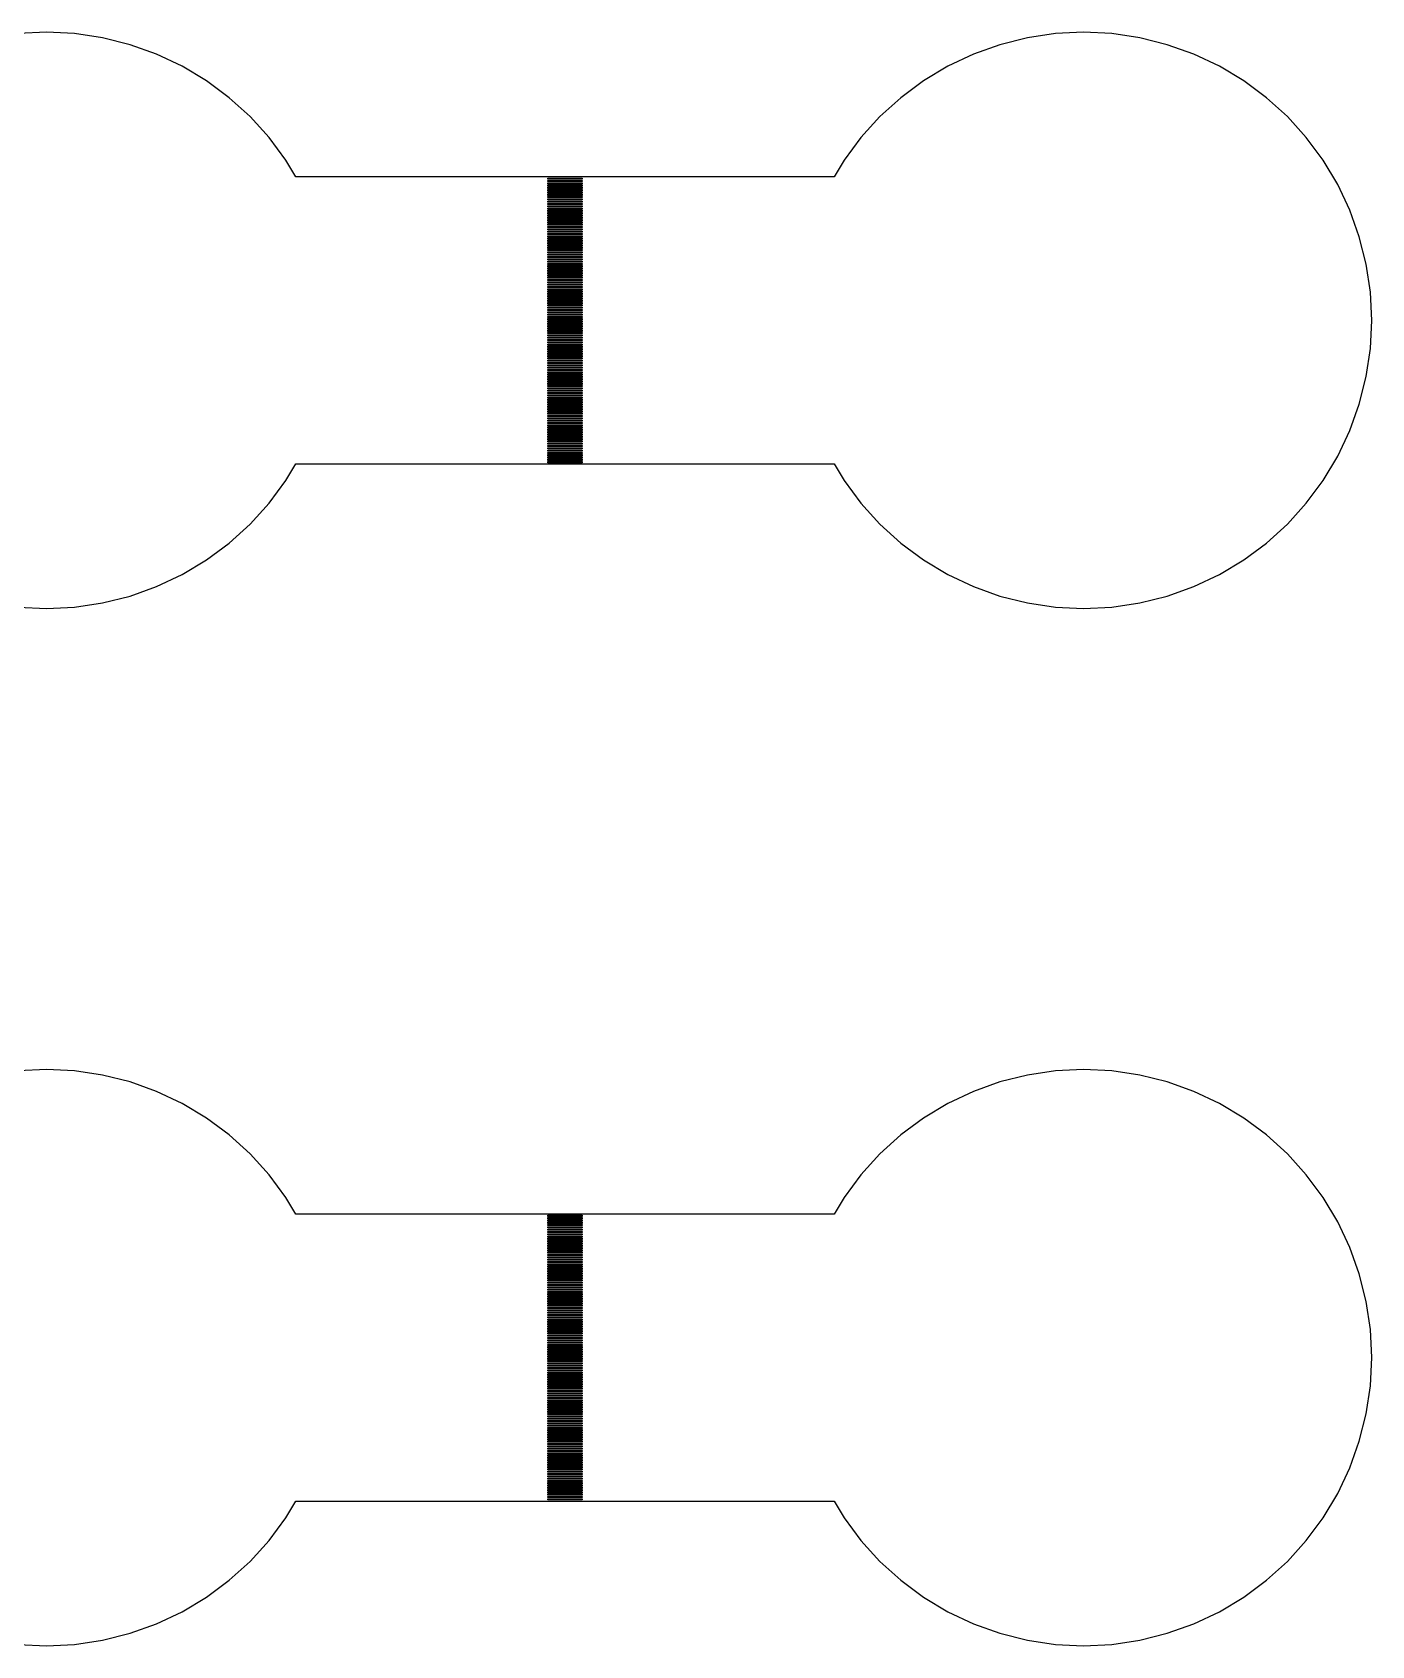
# Model space of a CAD drawing. Extents: x -73 to 181, y -8 to 80.
# Drawn here: x 13.38 to 25, y 56 to 70 of the extents above; entities that cross this region are included whole.
import ezdxf

# ---------------------------------------------------------------- set-up
doc = ezdxf.new("R2010")
doc.units = 0

msp = doc.modelspace()

# ---------------------------------------------------------------- linework, layer by layer
for p, q in [((13.5, 70), (13.2549, 69.988)), ((13.7451, 69.988), (13.5, 70)), ((13.9877, 69.952), (13.7451, 69.988)), ((14.2257, 69.8923), (13.9877, 69.952)), ((14.4567, 69.8097), (14.2257, 69.8923)), ((21.7743, 69.8923), (21.5433, 69.8097)), ((22.0123, 69.952), (21.7743, 69.8923)), ((22.2549, 69.988), (22.0123, 69.952)), ((22.5, 70), (22.2549, 69.988)), ((22.745, 69.988), (22.5, 70)), ((22.9877, 69.952), (22.745, 69.988)), ((23.2257, 69.8923), (22.9877, 69.952)), ((23.4567, 69.8097), (23.2257, 69.8923)), ((14.6785, 69.7048), (14.4567, 69.8097)), ((21.5433, 69.8097), (21.3215, 69.7048)), ((23.6785, 69.7048), (23.4567, 69.8097)), ((14.8889, 69.5787), (14.6785, 69.7048)), ((21.3215, 69.7048), (21.1111, 69.5787)), ((23.8889, 69.5787), (23.6785, 69.7048)), ((15.086, 69.4325), (14.8889, 69.5787)), ((21.1111, 69.5787), (20.914, 69.4325)), ((24.086, 69.4325), (23.8889, 69.5787)), ((15.2678, 69.2678), (15.086, 69.4325)), ((20.914, 69.4325), (20.7322, 69.2678)), ((24.2678, 69.2678), (24.086, 69.4325)), ((15.4325, 69.086), (15.2678, 69.2678)), ((20.7322, 69.2678), (20.5675, 69.086)), ((24.4325, 69.086), (24.2678, 69.2678)), ((15.5787, 68.8889), (15.4325, 69.086)), ((20.5675, 69.086), (20.4213, 68.8889)), ((24.5787, 68.8889), (24.4325, 69.086)), ((15.6649, 68.745), (15.5787, 68.8889)), ((20.4213, 68.8889), (20.3351, 68.745)), ((24.7048, 68.6785), (24.5787, 68.8889)), ((20.3351, 68.745), (15.6649, 68.745)), ((17.85, 68.725), (17.85, 68.735)), ((17.85, 68.735), (18.15, 68.735)), ((18.15, 68.725), (17.85, 68.725)), ((17.85, 68.705), (17.85, 68.715)), ((17.85, 68.715), (18.15, 68.715)), ((18.15, 68.705), (17.85, 68.705)), ((17.85, 68.685), (17.85, 68.695)), ((17.85, 68.695), (18.15, 68.695)), ((18.15, 68.685), (17.85, 68.685)), ((17.85, 68.665), (17.85, 68.675)), ((17.85, 68.675), (18.15, 68.675)), ((18.15, 68.665), (17.85, 68.665)), ((17.85, 68.645), (17.85, 68.655)), ((17.85, 68.655), (18.15, 68.655)), ((18.15, 68.645), (17.85, 68.645)), ((17.85, 68.625), (17.85, 68.635)), ((17.85, 68.635), (18.15, 68.635)), ((18.15, 68.625), (17.85, 68.625)), ((17.85, 68.605), (17.85, 68.615)), ((17.85, 68.615), (18.15, 68.615)), ((18.15, 68.605), (17.85, 68.605)), ((18.15, 68.735), (18.15, 68.725)), ((18.15, 68.715), (18.15, 68.705)), ((18.15, 68.695), (18.15, 68.685)), ((18.15, 68.675), (18.15, 68.665)), ((18.15, 68.655), (18.15, 68.645)), ((18.15, 68.635), (18.15, 68.625)), ((18.15, 68.615), (18.15, 68.605)), ((24.8097, 68.4567), (24.7048, 68.6785)), ((17.85, 68.585), (17.85, 68.595)), ((17.85, 68.595), (18.15, 68.595)), ((18.15, 68.585), (17.85, 68.585)), ((17.85, 68.565), (17.85, 68.575)), ((17.85, 68.575), (18.15, 68.575)), ((18.15, 68.565), (17.85, 68.565)), ((17.85, 68.545), (17.85, 68.555)), ((17.85, 68.555), (18.15, 68.555)), ((18.15, 68.545), (17.85, 68.545)), ((17.85, 68.525), (17.85, 68.535)), ((17.85, 68.535), (18.15, 68.535)), ((18.15, 68.525), (17.85, 68.525)), ((17.85, 68.505), (17.85, 68.515)), ((17.85, 68.515), (18.15, 68.515)), ((18.15, 68.505), (17.85, 68.505)), ((17.85, 68.485), (17.85, 68.495)), ((17.85, 68.495), (18.15, 68.495)), ((18.15, 68.485), (17.85, 68.485)), ((17.85, 68.465), (17.85, 68.475)), ((17.85, 68.475), (18.15, 68.475)), ((18.15, 68.465), (17.85, 68.465)), ((18.15, 68.595), (18.15, 68.585)), ((18.15, 68.575), (18.15, 68.565)), ((18.15, 68.555), (18.15, 68.545)), ((18.15, 68.535), (18.15, 68.525)), ((18.15, 68.515), (18.15, 68.505)), ((18.15, 68.495), (18.15, 68.485)), ((18.15, 68.475), (18.15, 68.465)), ((17.85, 68.445), (17.85, 68.455)), ((17.85, 68.455), (18.15, 68.455)), ((18.15, 68.445), (17.85, 68.445)), ((17.85, 68.425), (17.85, 68.435)), ((17.85, 68.435), (18.15, 68.435)), ((18.15, 68.425), (17.85, 68.425)), ((17.85, 68.405), (17.85, 68.415)), ((17.85, 68.415), (18.15, 68.415)), ((18.15, 68.405), (17.85, 68.405)), ((17.85, 68.385), (17.85, 68.395)), ((17.85, 68.395), (18.15, 68.395)), ((18.15, 68.385), (17.85, 68.385)), ((17.85, 68.365), (17.85, 68.375)), ((17.85, 68.375), (18.15, 68.375)), ((18.15, 68.365), (17.85, 68.365)), ((17.85, 68.345), (17.85, 68.355)), ((17.85, 68.355), (18.15, 68.355)), ((18.15, 68.345), (17.85, 68.345)), ((17.85, 68.325), (17.85, 68.335)), ((17.85, 68.335), (18.15, 68.335)), ((18.15, 68.325), (17.85, 68.325)), ((18.15, 68.455), (18.15, 68.445)), ((18.15, 68.435), (18.15, 68.425)), ((18.15, 68.415), (18.15, 68.405)), ((18.15, 68.395), (18.15, 68.385)), ((18.15, 68.375), (18.15, 68.365)), ((18.15, 68.355), (18.15, 68.345)), ((18.15, 68.335), (18.15, 68.325)), ((24.8923, 68.2257), (24.8097, 68.4567)), ((17.85, 68.305), (17.85, 68.315)), ((17.85, 68.315), (18.15, 68.315)), ((18.15, 68.305), (17.85, 68.305)), ((17.85, 68.285), (17.85, 68.295)), ((17.85, 68.295), (18.15, 68.295)), ((18.15, 68.285), (17.85, 68.285)), ((17.85, 68.265), (17.85, 68.275)), ((17.85, 68.275), (18.15, 68.275)), ((18.15, 68.265), (17.85, 68.265)), ((17.85, 68.245), (17.85, 68.255)), ((17.85, 68.255), (18.15, 68.255)), ((18.15, 68.245), (17.85, 68.245)), ((17.85, 68.225), (17.85, 68.235)), ((17.85, 68.235), (18.15, 68.235)), ((18.15, 68.225), (17.85, 68.225)), ((17.85, 68.205), (17.85, 68.215)), ((17.85, 68.215), (18.15, 68.215)), ((18.15, 68.205), (17.85, 68.205)), ((17.85, 68.185), (17.85, 68.195)), ((17.85, 68.195), (18.15, 68.195)), ((18.15, 68.185), (17.85, 68.185)), ((18.15, 68.315), (18.15, 68.305)), ((18.15, 68.295), (18.15, 68.285)), ((18.15, 68.275), (18.15, 68.265)), ((18.15, 68.255), (18.15, 68.245)), ((18.15, 68.235), (18.15, 68.225)), ((18.15, 68.215), (18.15, 68.205)), ((18.15, 68.195), (18.15, 68.185)), ((24.952, 67.9877), (24.8923, 68.2257)), ((17.85, 68.165), (17.85, 68.175)), ((17.85, 68.175), (18.15, 68.175)), ((18.15, 68.165), (17.85, 68.165)), ((17.85, 68.145), (17.85, 68.155)), ((17.85, 68.155), (18.15, 68.155)), ((18.15, 68.145), (17.85, 68.145)), ((17.85, 68.125), (17.85, 68.135)), ((17.85, 68.135), (18.15, 68.135)), ((18.15, 68.125), (17.85, 68.125)), ((17.85, 68.105), (17.85, 68.115)), ((17.85, 68.115), (18.15, 68.115)), ((18.15, 68.105), (17.85, 68.105)), ((17.85, 68.085), (17.85, 68.095)), ((17.85, 68.095), (18.15, 68.095)), ((18.15, 68.085), (17.85, 68.085)), ((17.85, 68.065), (17.85, 68.075)), ((17.85, 68.075), (18.15, 68.075)), ((18.15, 68.065), (17.85, 68.065)), ((17.85, 68.045), (17.85, 68.055)), ((17.85, 68.055), (18.15, 68.055)), ((18.15, 68.045), (17.85, 68.045)), ((18.15, 68.175), (18.15, 68.165)), ((18.15, 68.155), (18.15, 68.145)), ((18.15, 68.135), (18.15, 68.125)), ((18.15, 68.115), (18.15, 68.105)), ((18.15, 68.095), (18.15, 68.085)), ((18.15, 68.075), (18.15, 68.065)), ((18.15, 68.055), (18.15, 68.045)), ((17.85, 68.025), (17.85, 68.035)), ((17.85, 68.035), (18.15, 68.035)), ((18.15, 68.025), (17.85, 68.025)), ((17.85, 68.005), (17.85, 68.015)), ((17.85, 68.015), (18.15, 68.015)), ((18.15, 68.005), (17.85, 68.005)), ((17.85, 67.985), (17.85, 67.995)), ((17.85, 67.995), (18.15, 67.995)), ((18.15, 67.985), (17.85, 67.985)), ((17.85, 67.965), (17.85, 67.975)), ((17.85, 67.975), (18.15, 67.975)), ((18.15, 67.965), (17.85, 67.965)), ((17.85, 67.945), (17.85, 67.955)), ((17.85, 67.955), (18.15, 67.955)), ((18.15, 67.945), (17.85, 67.945)), ((17.85, 67.925), (17.85, 67.935)), ((17.85, 67.935), (18.15, 67.935)), ((18.15, 67.925), (17.85, 67.925)), ((17.85, 67.905), (17.85, 67.915)), ((17.85, 67.915), (18.15, 67.915)), ((18.15, 67.905), (17.85, 67.905)), ((18.15, 68.035), (18.15, 68.025)), ((18.15, 68.015), (18.15, 68.005)), ((18.15, 67.995), (18.15, 67.985)), ((18.15, 67.975), (18.15, 67.965)), ((18.15, 67.955), (18.15, 67.945)), ((18.15, 67.935), (18.15, 67.925)), ((18.15, 67.915), (18.15, 67.905)), ((24.988, 67.745), (24.952, 67.9877)), ((17.85, 67.885), (17.85, 67.895)), ((17.85, 67.895), (18.15, 67.895)), ((18.15, 67.885), (17.85, 67.885)), ((17.85, 67.865), (17.85, 67.875)), ((17.85, 67.875), (18.15, 67.875)), ((18.15, 67.865), (17.85, 67.865)), ((17.85, 67.845), (17.85, 67.855)), ((17.85, 67.855), (18.15, 67.855)), ((18.15, 67.845), (17.85, 67.845)), ((17.85, 67.825), (17.85, 67.835)), ((17.85, 67.835), (18.15, 67.835)), ((18.15, 67.825), (17.85, 67.825)), ((17.85, 67.805), (17.85, 67.815)), ((17.85, 67.815), (18.15, 67.815)), ((18.15, 67.805), (17.85, 67.805)), ((17.85, 67.785), (17.85, 67.795)), ((17.85, 67.795), (18.15, 67.795)), ((18.15, 67.785), (17.85, 67.785)), ((17.85, 67.765), (17.85, 67.775)), ((17.85, 67.775), (18.15, 67.775)), ((18.15, 67.765), (17.85, 67.765)), ((18.15, 67.895), (18.15, 67.885)), ((18.15, 67.875), (18.15, 67.865)), ((18.15, 67.855), (18.15, 67.845)), ((18.15, 67.835), (18.15, 67.825)), ((18.15, 67.815), (18.15, 67.805)), ((18.15, 67.795), (18.15, 67.785)), ((18.15, 67.775), (18.15, 67.765)), ((17.85, 67.745), (17.85, 67.755)), ((17.85, 67.755), (18.15, 67.755)), ((18.15, 67.745), (17.85, 67.745)), ((17.85, 67.725), (17.85, 67.735)), ((17.85, 67.735), (18.15, 67.735)), ((18.15, 67.725), (17.85, 67.725)), ((17.85, 67.705), (17.85, 67.715)), ((17.85, 67.715), (18.15, 67.715)), ((18.15, 67.705), (17.85, 67.705)), ((17.85, 67.685), (17.85, 67.695)), ((17.85, 67.695), (18.15, 67.695)), ((18.15, 67.685), (17.85, 67.685)), ((17.85, 67.665), (17.85, 67.675)), ((17.85, 67.675), (18.15, 67.675)), ((18.15, 67.665), (17.85, 67.665)), ((17.85, 67.645), (17.85, 67.655)), ((17.85, 67.655), (18.15, 67.655)), ((18.15, 67.645), (17.85, 67.645)), ((17.85, 67.625), (17.85, 67.635)), ((17.85, 67.635), (18.15, 67.635)), ((18.15, 67.625), (17.85, 67.625)), ((18.15, 67.755), (18.15, 67.745)), ((18.15, 67.735), (18.15, 67.725)), ((18.15, 67.715), (18.15, 67.705)), ((18.15, 67.695), (18.15, 67.685)), ((18.15, 67.675), (18.15, 67.665)), ((18.15, 67.655), (18.15, 67.645)), ((18.15, 67.635), (18.15, 67.625)), ((25, 67.5), (24.988, 67.745)), ((17.85, 67.605), (17.85, 67.615)), ((17.85, 67.615), (18.15, 67.615)), ((18.15, 67.605), (17.85, 67.605)), ((17.85, 67.585), (17.85, 67.595)), ((17.85, 67.595), (18.15, 67.595)), ((18.15, 67.585), (17.85, 67.585)), ((17.85, 67.565), (17.85, 67.575)), ((17.85, 67.575), (18.15, 67.575)), ((18.15, 67.565), (17.85, 67.565)), ((17.85, 67.545), (17.85, 67.555)), ((17.85, 67.555), (18.15, 67.555)), ((18.15, 67.545), (17.85, 67.545)), ((17.85, 67.525), (17.85, 67.535)), ((17.85, 67.535), (18.15, 67.535)), ((18.15, 67.525), (17.85, 67.525)), ((17.85, 67.505), (17.85, 67.515)), ((17.85, 67.515), (18.15, 67.515)), ((18.15, 67.505), (17.85, 67.505)), ((17.85, 67.485), (17.85, 67.495)), ((17.85, 67.495), (18.15, 67.495)), ((18.15, 67.485), (17.85, 67.485)), ((18.15, 67.615), (18.15, 67.605)), ((18.15, 67.595), (18.15, 67.585)), ((18.15, 67.575), (18.15, 67.565)), ((18.15, 67.555), (18.15, 67.545)), ((18.15, 67.535), (18.15, 67.525)), ((18.15, 67.515), (18.15, 67.505)), ((18.15, 67.495), (18.15, 67.485)), ((24.988, 67.255), (25, 67.5)), ((17.85, 67.465), (17.85, 67.475)), ((17.85, 67.475), (18.15, 67.475)), ((18.15, 67.465), (17.85, 67.465)), ((17.85, 67.445), (17.85, 67.455)), ((17.85, 67.455), (18.15, 67.455)), ((18.15, 67.445), (17.85, 67.445)), ((17.85, 67.425), (17.85, 67.435)), ((17.85, 67.435), (18.15, 67.435)), ((18.15, 67.425), (17.85, 67.425)), ((17.85, 67.405), (17.85, 67.415)), ((17.85, 67.415), (18.15, 67.415)), ((18.15, 67.405), (17.85, 67.405)), ((17.85, 67.385), (17.85, 67.395)), ((17.85, 67.395), (18.15, 67.395)), ((18.15, 67.385), (17.85, 67.385)), ((17.85, 67.365), (17.85, 67.375)), ((17.85, 67.375), (18.15, 67.375)), ((18.15, 67.365), (17.85, 67.365)), ((17.85, 67.345), (17.85, 67.355)), ((17.85, 67.355), (18.15, 67.355)), ((18.15, 67.345), (17.85, 67.345)), ((18.15, 67.475), (18.15, 67.465)), ((18.15, 67.455), (18.15, 67.445)), ((18.15, 67.435), (18.15, 67.425)), ((18.15, 67.415), (18.15, 67.405)), ((18.15, 67.395), (18.15, 67.385)), ((18.15, 67.375), (18.15, 67.365)), ((18.15, 67.355), (18.15, 67.345)), ((17.85, 67.325), (17.85, 67.335)), ((17.85, 67.335), (18.15, 67.335)), ((18.15, 67.325), (17.85, 67.325)), ((17.85, 67.305), (17.85, 67.315)), ((17.85, 67.315), (18.15, 67.315)), ((18.15, 67.305), (17.85, 67.305)), ((17.85, 67.285), (17.85, 67.295)), ((17.85, 67.295), (18.15, 67.295)), ((18.15, 67.285), (17.85, 67.285)), ((17.85, 67.265), (17.85, 67.275)), ((17.85, 67.275), (18.15, 67.275)), ((18.15, 67.265), (17.85, 67.265)), ((17.85, 67.245), (17.85, 67.255)), ((17.85, 67.255), (18.15, 67.255)), ((18.15, 67.245), (17.85, 67.245)), ((17.85, 67.225), (17.85, 67.235)), ((17.85, 67.235), (18.15, 67.235)), ((18.15, 67.225), (17.85, 67.225)), ((17.85, 67.205), (17.85, 67.215)), ((17.85, 67.215), (18.15, 67.215)), ((18.15, 67.205), (17.85, 67.205)), ((18.15, 67.335), (18.15, 67.325)), ((18.15, 67.315), (18.15, 67.305)), ((18.15, 67.295), (18.15, 67.285)), ((18.15, 67.275), (18.15, 67.265)), ((18.15, 67.255), (18.15, 67.245)), ((18.15, 67.235), (18.15, 67.225)), ((18.15, 67.215), (18.15, 67.205)), ((24.952, 67.0123), (24.988, 67.255)), ((17.85, 67.185), (17.85, 67.195)), ((17.85, 67.195), (18.15, 67.195)), ((18.15, 67.185), (17.85, 67.185)), ((17.85, 67.165), (17.85, 67.175)), ((17.85, 67.175), (18.15, 67.175)), ((18.15, 67.165), (17.85, 67.165)), ((17.85, 67.145), (17.85, 67.155)), ((17.85, 67.155), (18.15, 67.155)), ((18.15, 67.145), (17.85, 67.145)), ((17.85, 67.125), (17.85, 67.135)), ((17.85, 67.135), (18.15, 67.135)), ((18.15, 67.125), (17.85, 67.125)), ((17.85, 67.105), (17.85, 67.115)), ((17.85, 67.115), (18.15, 67.115)), ((18.15, 67.105), (17.85, 67.105)), ((17.85, 67.085), (17.85, 67.095)), ((17.85, 67.095), (18.15, 67.095)), ((18.15, 67.085), (17.85, 67.085)), ((17.85, 67.065), (17.85, 67.075)), ((17.85, 67.075), (18.15, 67.075)), ((18.15, 67.065), (17.85, 67.065)), ((18.15, 67.195), (18.15, 67.185)), ((18.15, 67.175), (18.15, 67.165)), ((18.15, 67.155), (18.15, 67.145)), ((18.15, 67.135), (18.15, 67.125)), ((18.15, 67.115), (18.15, 67.105)), ((18.15, 67.095), (18.15, 67.085)), ((18.15, 67.075), (18.15, 67.065)), ((17.85, 67.045), (17.85, 67.055)), ((17.85, 67.055), (18.15, 67.055)), ((18.15, 67.045), (17.85, 67.045)), ((17.85, 67.025), (17.85, 67.035)), ((17.85, 67.035), (18.15, 67.035)), ((18.15, 67.025), (17.85, 67.025)), ((17.85, 67.005), (17.85, 67.015)), ((17.85, 67.015), (18.15, 67.015)), ((18.15, 67.005), (17.85, 67.005)), ((17.85, 66.985), (17.85, 66.995)), ((17.85, 66.995), (18.15, 66.995)), ((18.15, 66.985), (17.85, 66.985)), ((17.85, 66.965), (17.85, 66.975)), ((17.85, 66.975), (18.15, 66.975)), ((18.15, 66.965), (17.85, 66.965)), ((17.85, 66.945), (17.85, 66.955)), ((17.85, 66.955), (18.15, 66.955)), ((18.15, 66.945), (17.85, 66.945)), ((17.85, 66.925), (17.85, 66.935)), ((17.85, 66.935), (18.15, 66.935)), ((18.15, 66.925), (17.85, 66.925)), ((18.15, 67.055), (18.15, 67.045)), ((18.15, 67.035), (18.15, 67.025)), ((18.15, 67.015), (18.15, 67.005)), ((18.15, 66.995), (18.15, 66.985)), ((18.15, 66.975), (18.15, 66.965)), ((18.15, 66.955), (18.15, 66.945)), ((18.15, 66.935), (18.15, 66.925)), ((24.8923, 66.7743), (24.952, 67.0123)), ((17.85, 66.905), (17.85, 66.915)), ((17.85, 66.915), (18.15, 66.915)), ((18.15, 66.905), (17.85, 66.905)), ((17.85, 66.885), (17.85, 66.895)), ((17.85, 66.895), (18.15, 66.895)), ((18.15, 66.885), (17.85, 66.885)), ((17.85, 66.865), (17.85, 66.875)), ((17.85, 66.875), (18.15, 66.875)), ((18.15, 66.865), (17.85, 66.865)), ((17.85, 66.845), (17.85, 66.855)), ((17.85, 66.855), (18.15, 66.855)), ((18.15, 66.845), (17.85, 66.845)), ((17.85, 66.825), (17.85, 66.835)), ((17.85, 66.835), (18.15, 66.835)), ((18.15, 66.825), (17.85, 66.825)), ((17.85, 66.805), (17.85, 66.815)), ((17.85, 66.815), (18.15, 66.815)), ((18.15, 66.805), (17.85, 66.805)), ((17.85, 66.785), (17.85, 66.795)), ((17.85, 66.795), (18.15, 66.795)), ((18.15, 66.785), (17.85, 66.785)), ((18.15, 66.915), (18.15, 66.905)), ((18.15, 66.895), (18.15, 66.885)), ((18.15, 66.875), (18.15, 66.865)), ((18.15, 66.855), (18.15, 66.845)), ((18.15, 66.835), (18.15, 66.825)), ((18.15, 66.815), (18.15, 66.805)), ((18.15, 66.795), (18.15, 66.785)), ((17.85, 66.765), (17.85, 66.775)), ((17.85, 66.775), (18.15, 66.775)), ((18.15, 66.765), (17.85, 66.765)), ((17.85, 66.745), (17.85, 66.755)), ((17.85, 66.755), (18.15, 66.755)), ((18.15, 66.745), (17.85, 66.745)), ((17.85, 66.725), (17.85, 66.735)), ((17.85, 66.735), (18.15, 66.735)), ((18.15, 66.725), (17.85, 66.725)), ((17.85, 66.705), (17.85, 66.715)), ((17.85, 66.715), (18.15, 66.715)), ((18.15, 66.705), (17.85, 66.705)), ((17.85, 66.685), (17.85, 66.695)), ((17.85, 66.695), (18.15, 66.695)), ((18.15, 66.685), (17.85, 66.685)), ((17.85, 66.665), (17.85, 66.675)), ((17.85, 66.675), (18.15, 66.675)), ((18.15, 66.665), (17.85, 66.665)), ((17.85, 66.645), (17.85, 66.655)), ((17.85, 66.655), (18.15, 66.655)), ((18.15, 66.645), (17.85, 66.645)), ((18.15, 66.775), (18.15, 66.765)), ((18.15, 66.755), (18.15, 66.745)), ((18.15, 66.735), (18.15, 66.725)), ((18.15, 66.715), (18.15, 66.705)), ((18.15, 66.695), (18.15, 66.685)), ((18.15, 66.675), (18.15, 66.665)), ((18.15, 66.655), (18.15, 66.645)), ((24.8097, 66.5433), (24.8923, 66.7743)), ((17.85, 66.625), (17.85, 66.635)), ((17.85, 66.635), (18.15, 66.635)), ((18.15, 66.625), (17.85, 66.625)), ((17.85, 66.605), (17.85, 66.615)), ((17.85, 66.615), (18.15, 66.615)), ((18.15, 66.605), (17.85, 66.605)), ((17.85, 66.585), (17.85, 66.595)), ((17.85, 66.595), (18.15, 66.595)), ((18.15, 66.585), (17.85, 66.585)), ((17.85, 66.565), (17.85, 66.575)), ((17.85, 66.575), (18.15, 66.575)), ((18.15, 66.565), (17.85, 66.565)), ((17.85, 66.545), (17.85, 66.555)), ((17.85, 66.555), (18.15, 66.555)), ((18.15, 66.545), (17.85, 66.545)), ((17.85, 66.525), (17.85, 66.535)), ((17.85, 66.535), (18.15, 66.535)), ((18.15, 66.525), (17.85, 66.525)), ((17.85, 66.505), (17.85, 66.515)), ((17.85, 66.515), (18.15, 66.515)), ((18.15, 66.505), (17.85, 66.505)), ((18.15, 66.635), (18.15, 66.625)), ((18.15, 66.615), (18.15, 66.605)), ((18.15, 66.595), (18.15, 66.585)), ((18.15, 66.575), (18.15, 66.565)), ((18.15, 66.555), (18.15, 66.545)), ((18.15, 66.535), (18.15, 66.525)), ((18.15, 66.515), (18.15, 66.505)), ((24.7048, 66.3215), (24.8097, 66.5433)), ((17.85, 66.485), (17.85, 66.495)), ((17.85, 66.495), (18.15, 66.495)), ((18.15, 66.485), (17.85, 66.485)), ((17.85, 66.465), (17.85, 66.475)), ((17.85, 66.475), (18.15, 66.475)), ((18.15, 66.465), (17.85, 66.465)), ((17.85, 66.445), (17.85, 66.455)), ((17.85, 66.455), (18.15, 66.455)), ((18.15, 66.445), (17.85, 66.445)), ((17.85, 66.425), (17.85, 66.435)), ((17.85, 66.435), (18.15, 66.435)), ((18.15, 66.425), (17.85, 66.425)), ((17.85, 66.405), (17.85, 66.415)), ((17.85, 66.415), (18.15, 66.415)), ((18.15, 66.405), (17.85, 66.405)), ((17.85, 66.385), (17.85, 66.395)), ((17.85, 66.395), (18.15, 66.395)), ((18.15, 66.385), (17.85, 66.385)), ((17.85, 66.365), (17.85, 66.375)), ((17.85, 66.375), (18.15, 66.375)), ((18.15, 66.365), (17.85, 66.365)), ((18.15, 66.495), (18.15, 66.485)), ((18.15, 66.475), (18.15, 66.465)), ((18.15, 66.455), (18.15, 66.445)), ((18.15, 66.435), (18.15, 66.425)), ((18.15, 66.415), (18.15, 66.405)), ((18.15, 66.395), (18.15, 66.385)), ((18.15, 66.375), (18.15, 66.365)), ((15.5787, 66.1111), (15.6649, 66.255)), ((15.6649, 66.255), (20.3351, 66.255)), ((17.85, 66.345), (17.85, 66.355)), ((17.85, 66.355), (18.15, 66.355)), ((18.15, 66.345), (17.85, 66.345)), ((17.85, 66.325), (17.85, 66.335)), ((17.85, 66.335), (18.15, 66.335)), ((18.15, 66.325), (17.85, 66.325)), ((17.85, 66.305), (17.85, 66.315)), ((17.85, 66.315), (18.15, 66.315)), ((18.15, 66.305), (17.85, 66.305)), ((17.85, 66.285), (17.85, 66.295)), ((17.85, 66.295), (18.15, 66.295)), ((18.15, 66.285), (17.85, 66.285)), ((17.85, 66.265), (17.85, 66.275)), ((17.85, 66.275), (18.15, 66.275)), ((18.15, 66.265), (17.85, 66.265)), ((18.15, 66.355), (18.15, 66.345)), ((18.15, 66.335), (18.15, 66.325)), ((18.15, 66.315), (18.15, 66.305)), ((18.15, 66.295), (18.15, 66.285)), ((18.15, 66.275), (18.15, 66.265)), ((20.3351, 66.255), (20.4213, 66.1111)), ((24.5787, 66.1111), (24.7048, 66.3215)), ((15.4325, 65.914), (15.5787, 66.1111)), ((20.4213, 66.1111), (20.5675, 65.914)), ((24.4325, 65.914), (24.5787, 66.1111)), ((15.2678, 65.7322), (15.4325, 65.914)), ((20.5675, 65.914), (20.7322, 65.7322)), ((24.2678, 65.7322), (24.4325, 65.914)), ((15.086, 65.5675), (15.2678, 65.7322)), ((20.7322, 65.7322), (20.914, 65.5675)), ((24.086, 65.5675), (24.2678, 65.7322)), ((14.8889, 65.4213), (15.086, 65.5675)), ((20.914, 65.5675), (21.1111, 65.4213)), ((23.8889, 65.4213), (24.086, 65.5675)), ((14.6785, 65.2952), (14.8889, 65.4213)), ((21.1111, 65.4213), (21.3215, 65.2952)), ((23.6785, 65.2952), (23.8889, 65.4213)), ((14.4567, 65.1903), (14.6785, 65.2952)), ((21.3215, 65.2952), (21.5433, 65.1903)), ((23.4567, 65.1903), (23.6785, 65.2952)), ((13.9877, 65.048), (14.2257, 65.1077)), ((14.2257, 65.1077), (14.4567, 65.1903)), ((21.5433, 65.1903), (21.7743, 65.1077)), ((21.7743, 65.1077), (22.0123, 65.048)), ((22.9877, 65.048), (23.2257, 65.1077)), ((23.2257, 65.1077), (23.4567, 65.1903)), ((13.2549, 65.012), (13.5, 65)), ((13.5, 65), (13.7451, 65.012)), ((13.7451, 65.012), (13.9877, 65.048)), ((22.0123, 65.048), (22.2549, 65.012)), ((22.2549, 65.012), (22.5, 65)), ((22.5, 65), (22.745, 65.012)), ((22.745, 65.012), (22.9877, 65.048)), ((13.5, 61), (13.2549, 60.988)), ((13.7451, 60.988), (13.5, 61)), ((13.9877, 60.952), (13.7451, 60.988)), ((14.2257, 60.8923), (13.9877, 60.952)), ((22.0123, 60.952), (21.7743, 60.8923)), ((22.2549, 60.988), (22.0123, 60.952)), ((22.5, 61), (22.2549, 60.988)), ((22.745, 60.988), (22.5, 61)), ((22.9877, 60.952), (22.745, 60.988)), ((23.2257, 60.8923), (22.9877, 60.952)), ((14.4567, 60.8097), (14.2257, 60.8923)), ((14.6785, 60.7048), (14.4567, 60.8097)), ((21.5433, 60.8097), (21.3215, 60.7048)), ((21.7743, 60.8923), (21.5433, 60.8097)), ((23.4567, 60.8097), (23.2257, 60.8923)), ((23.6785, 60.7048), (23.4567, 60.8097)), ((14.8889, 60.5787), (14.6785, 60.7048)), ((21.3215, 60.7048), (21.1111, 60.5787)), ((23.8889, 60.5787), (23.6785, 60.7048)), ((15.086, 60.4325), (14.8889, 60.5787)), ((21.1111, 60.5787), (20.914, 60.4325)), ((24.086, 60.4325), (23.8889, 60.5787)), ((15.2678, 60.2678), (15.086, 60.4325)), ((20.914, 60.4325), (20.7322, 60.2678)), ((24.2678, 60.2678), (24.086, 60.4325)), ((15.4325, 60.086), (15.2678, 60.2678)), ((20.7322, 60.2678), (20.5675, 60.086)), ((24.4325, 60.086), (24.2678, 60.2678)), ((15.5787, 59.8889), (15.4325, 60.086)), ((20.5675, 60.086), (20.4213, 59.8889)), ((24.5787, 59.8889), (24.4325, 60.086)), ((15.6649, 59.745), (15.5787, 59.8889)), ((20.4213, 59.8889), (20.3351, 59.745)), ((24.7048, 59.6785), (24.5787, 59.8889)), ((20.3351, 59.745), (15.6649, 59.745)), ((17.85, 59.725), (17.85, 59.735)), ((17.85, 59.735), (18.15, 59.735)), ((18.15, 59.725), (17.85, 59.725)), ((17.85, 59.705), (17.85, 59.715)), ((17.85, 59.715), (18.15, 59.715)), ((18.15, 59.705), (17.85, 59.705)), ((17.85, 59.685), (17.85, 59.695)), ((17.85, 59.695), (18.15, 59.695)), ((18.15, 59.685), (17.85, 59.685)), ((17.85, 59.665), (17.85, 59.675)), ((17.85, 59.675), (18.15, 59.675)), ((18.15, 59.665), (17.85, 59.665)), ((17.85, 59.645), (17.85, 59.655)), ((17.85, 59.655), (18.15, 59.655)), ((18.15, 59.645), (17.85, 59.645)), ((18.15, 59.735), (18.15, 59.725)), ((18.15, 59.715), (18.15, 59.705)), ((18.15, 59.695), (18.15, 59.685)), ((18.15, 59.675), (18.15, 59.665)), ((18.15, 59.655), (18.15, 59.645)), ((24.8097, 59.4567), (24.7048, 59.6785)), ((17.85, 59.625), (17.85, 59.635)), ((17.85, 59.635), (18.15, 59.635)), ((18.15, 59.625), (17.85, 59.625)), ((17.85, 59.605), (17.85, 59.615)), ((17.85, 59.615), (18.15, 59.615)), ((18.15, 59.605), (17.85, 59.605)), ((17.85, 59.585), (17.85, 59.595)), ((17.85, 59.595), (18.15, 59.595)), ((18.15, 59.585), (17.85, 59.585)), ((17.85, 59.565), (17.85, 59.575)), ((17.85, 59.575), (18.15, 59.575)), ((18.15, 59.565), (17.85, 59.565)), ((17.85, 59.545), (17.85, 59.555)), ((17.85, 59.555), (18.15, 59.555)), ((18.15, 59.545), (17.85, 59.545)), ((17.85, 59.525), (17.85, 59.535)), ((17.85, 59.535), (18.15, 59.535)), ((18.15, 59.525), (17.85, 59.525)), ((17.85, 59.505), (17.85, 59.515)), ((17.85, 59.515), (18.15, 59.515)), ((18.15, 59.505), (17.85, 59.505)), ((18.15, 59.635), (18.15, 59.625)), ((18.15, 59.615), (18.15, 59.605)), ((18.15, 59.595), (18.15, 59.585)), ((18.15, 59.575), (18.15, 59.565)), ((18.15, 59.555), (18.15, 59.545)), ((18.15, 59.535), (18.15, 59.525)), ((18.15, 59.515), (18.15, 59.505)), ((17.85, 59.485), (17.85, 59.495)), ((17.85, 59.495), (18.15, 59.495)), ((18.15, 59.485), (17.85, 59.485)), ((17.85, 59.465), (17.85, 59.475)), ((17.85, 59.475), (18.15, 59.475)), ((18.15, 59.465), (17.85, 59.465)), ((17.85, 59.445), (17.85, 59.455)), ((17.85, 59.455), (18.15, 59.455)), ((18.15, 59.445), (17.85, 59.445)), ((17.85, 59.425), (17.85, 59.435)), ((17.85, 59.435), (18.15, 59.435)), ((18.15, 59.425), (17.85, 59.425)), ((17.85, 59.405), (17.85, 59.415)), ((17.85, 59.415), (18.15, 59.415)), ((18.15, 59.405), (17.85, 59.405)), ((17.85, 59.385), (17.85, 59.395)), ((17.85, 59.395), (18.15, 59.395)), ((18.15, 59.385), (17.85, 59.385)), ((17.85, 59.365), (17.85, 59.375)), ((17.85, 59.375), (18.15, 59.375)), ((18.15, 59.365), (17.85, 59.365)), ((18.15, 59.495), (18.15, 59.485)), ((18.15, 59.475), (18.15, 59.465)), ((18.15, 59.455), (18.15, 59.445)), ((18.15, 59.435), (18.15, 59.425)), ((18.15, 59.415), (18.15, 59.405)), ((18.15, 59.395), (18.15, 59.385)), ((18.15, 59.375), (18.15, 59.365)), ((24.8923, 59.2257), (24.8097, 59.4567)), ((17.85, 59.345), (17.85, 59.355)), ((17.85, 59.355), (18.15, 59.355)), ((18.15, 59.345), (17.85, 59.345)), ((17.85, 59.325), (17.85, 59.335)), ((17.85, 59.335), (18.15, 59.335)), ((18.15, 59.325), (17.85, 59.325)), ((17.85, 59.305), (17.85, 59.315)), ((17.85, 59.315), (18.15, 59.315)), ((18.15, 59.305), (17.85, 59.305)), ((17.85, 59.285), (17.85, 59.295)), ((17.85, 59.295), (18.15, 59.295)), ((18.15, 59.285), (17.85, 59.285)), ((17.85, 59.265), (17.85, 59.275)), ((17.85, 59.275), (18.15, 59.275)), ((18.15, 59.265), (17.85, 59.265)), ((17.85, 59.245), (17.85, 59.255)), ((17.85, 59.255), (18.15, 59.255)), ((18.15, 59.245), (17.85, 59.245)), ((17.85, 59.225), (17.85, 59.235)), ((17.85, 59.235), (18.15, 59.235)), ((18.15, 59.225), (17.85, 59.225)), ((18.15, 59.355), (18.15, 59.345)), ((18.15, 59.335), (18.15, 59.325)), ((18.15, 59.315), (18.15, 59.305)), ((18.15, 59.295), (18.15, 59.285)), ((18.15, 59.275), (18.15, 59.265)), ((18.15, 59.255), (18.15, 59.245)), ((18.15, 59.235), (18.15, 59.225)), ((24.952, 58.9877), (24.8923, 59.2257)), ((17.85, 59.205), (17.85, 59.215)), ((17.85, 59.215), (18.15, 59.215)), ((18.15, 59.205), (17.85, 59.205)), ((17.85, 59.185), (17.85, 59.195)), ((17.85, 59.195), (18.15, 59.195)), ((18.15, 59.185), (17.85, 59.185)), ((17.85, 59.165), (17.85, 59.175)), ((17.85, 59.175), (18.15, 59.175)), ((18.15, 59.165), (17.85, 59.165)), ((17.85, 59.145), (17.85, 59.155)), ((17.85, 59.155), (18.15, 59.155)), ((18.15, 59.145), (17.85, 59.145)), ((17.85, 59.125), (17.85, 59.135)), ((17.85, 59.135), (18.15, 59.135)), ((18.15, 59.125), (17.85, 59.125)), ((17.85, 59.105), (17.85, 59.115)), ((17.85, 59.115), (18.15, 59.115)), ((18.15, 59.105), (17.85, 59.105)), ((17.85, 59.085), (17.85, 59.095)), ((17.85, 59.095), (18.15, 59.095)), ((18.15, 59.085), (17.85, 59.085)), ((18.15, 59.215), (18.15, 59.205)), ((18.15, 59.195), (18.15, 59.185)), ((18.15, 59.175), (18.15, 59.165)), ((18.15, 59.155), (18.15, 59.145)), ((18.15, 59.135), (18.15, 59.125)), ((18.15, 59.115), (18.15, 59.105)), ((18.15, 59.095), (18.15, 59.085)), ((17.85, 59.065), (17.85, 59.075)), ((17.85, 59.075), (18.15, 59.075)), ((18.15, 59.065), (17.85, 59.065)), ((17.85, 59.045), (17.85, 59.055)), ((17.85, 59.055), (18.15, 59.055)), ((18.15, 59.045), (17.85, 59.045)), ((17.85, 59.025), (17.85, 59.035)), ((17.85, 59.035), (18.15, 59.035)), ((18.15, 59.025), (17.85, 59.025)), ((17.85, 59.005), (17.85, 59.015)), ((17.85, 59.015), (18.15, 59.015)), ((18.15, 59.005), (17.85, 59.005)), ((17.85, 58.985), (17.85, 58.995)), ((17.85, 58.995), (18.15, 58.995)), ((18.15, 58.985), (17.85, 58.985)), ((17.85, 58.965), (17.85, 58.975)), ((17.85, 58.975), (18.15, 58.975)), ((18.15, 58.965), (17.85, 58.965)), ((17.85, 58.945), (17.85, 58.955)), ((17.85, 58.955), (18.15, 58.955)), ((18.15, 58.945), (17.85, 58.945)), ((18.15, 59.075), (18.15, 59.065)), ((18.15, 59.055), (18.15, 59.045)), ((18.15, 59.035), (18.15, 59.025)), ((18.15, 59.015), (18.15, 59.005)), ((18.15, 58.995), (18.15, 58.985)), ((18.15, 58.975), (18.15, 58.965)), ((18.15, 58.955), (18.15, 58.945)), ((24.988, 58.745), (24.952, 58.9877)), ((17.85, 58.925), (17.85, 58.935)), ((17.85, 58.935), (18.15, 58.935)), ((18.15, 58.925), (17.85, 58.925)), ((17.85, 58.905), (17.85, 58.915)), ((17.85, 58.915), (18.15, 58.915)), ((18.15, 58.905), (17.85, 58.905)), ((17.85, 58.885), (17.85, 58.895)), ((17.85, 58.895), (18.15, 58.895)), ((18.15, 58.885), (17.85, 58.885)), ((17.85, 58.865), (17.85, 58.875)), ((17.85, 58.875), (18.15, 58.875)), ((18.15, 58.865), (17.85, 58.865)), ((17.85, 58.845), (17.85, 58.855)), ((17.85, 58.855), (18.15, 58.855)), ((18.15, 58.845), (17.85, 58.845)), ((17.85, 58.825), (17.85, 58.835)), ((17.85, 58.835), (18.15, 58.835)), ((18.15, 58.825), (17.85, 58.825)), ((17.85, 58.805), (17.85, 58.815)), ((17.85, 58.815), (18.15, 58.815)), ((18.15, 58.805), (17.85, 58.805)), ((18.15, 58.935), (18.15, 58.925)), ((18.15, 58.915), (18.15, 58.905)), ((18.15, 58.895), (18.15, 58.885)), ((18.15, 58.875), (18.15, 58.865)), ((18.15, 58.855), (18.15, 58.845)), ((18.15, 58.835), (18.15, 58.825)), ((18.15, 58.815), (18.15, 58.805)), ((17.85, 58.785), (17.85, 58.795)), ((17.85, 58.795), (18.15, 58.795)), ((18.15, 58.785), (17.85, 58.785)), ((17.85, 58.765), (17.85, 58.775)), ((17.85, 58.775), (18.15, 58.775)), ((18.15, 58.765), (17.85, 58.765)), ((17.85, 58.745), (17.85, 58.755)), ((17.85, 58.755), (18.15, 58.755)), ((18.15, 58.745), (17.85, 58.745)), ((17.85, 58.725), (17.85, 58.735)), ((17.85, 58.735), (18.15, 58.735)), ((18.15, 58.725), (17.85, 58.725)), ((17.85, 58.705), (17.85, 58.715)), ((17.85, 58.715), (18.15, 58.715)), ((18.15, 58.705), (17.85, 58.705)), ((17.85, 58.685), (17.85, 58.695)), ((17.85, 58.695), (18.15, 58.695)), ((18.15, 58.685), (17.85, 58.685)), ((17.85, 58.665), (17.85, 58.675)), ((17.85, 58.675), (18.15, 58.675)), ((18.15, 58.665), (17.85, 58.665)), ((18.15, 58.795), (18.15, 58.785)), ((18.15, 58.775), (18.15, 58.765)), ((18.15, 58.755), (18.15, 58.745)), ((18.15, 58.735), (18.15, 58.725)), ((18.15, 58.715), (18.15, 58.705)), ((18.15, 58.695), (18.15, 58.685)), ((18.15, 58.675), (18.15, 58.665)), ((25, 58.5), (24.988, 58.745)), ((17.85, 58.645), (17.85, 58.655)), ((17.85, 58.655), (18.15, 58.655)), ((18.15, 58.645), (17.85, 58.645)), ((17.85, 58.625), (17.85, 58.635)), ((17.85, 58.635), (18.15, 58.635)), ((18.15, 58.625), (17.85, 58.625)), ((17.85, 58.605), (17.85, 58.615)), ((17.85, 58.615), (18.15, 58.615)), ((18.15, 58.605), (17.85, 58.605)), ((17.85, 58.585), (17.85, 58.595)), ((17.85, 58.595), (18.15, 58.595)), ((18.15, 58.585), (17.85, 58.585)), ((17.85, 58.565), (17.85, 58.575)), ((17.85, 58.575), (18.15, 58.575)), ((18.15, 58.565), (17.85, 58.565)), ((17.85, 58.545), (17.85, 58.555)), ((17.85, 58.555), (18.15, 58.555)), ((18.15, 58.545), (17.85, 58.545)), ((17.85, 58.525), (17.85, 58.535)), ((17.85, 58.535), (18.15, 58.535)), ((18.15, 58.525), (17.85, 58.525)), ((18.15, 58.655), (18.15, 58.645)), ((18.15, 58.635), (18.15, 58.625)), ((18.15, 58.615), (18.15, 58.605)), ((18.15, 58.595), (18.15, 58.585)), ((18.15, 58.575), (18.15, 58.565)), ((18.15, 58.555), (18.15, 58.545)), ((18.15, 58.535), (18.15, 58.525)), ((17.85, 58.505), (17.85, 58.515)), ((17.85, 58.515), (18.15, 58.515)), ((18.15, 58.505), (17.85, 58.505)), ((17.85, 58.485), (17.85, 58.495)), ((17.85, 58.495), (18.15, 58.495)), ((18.15, 58.485), (17.85, 58.485)), ((17.85, 58.465), (17.85, 58.475)), ((17.85, 58.475), (18.15, 58.475)), ((18.15, 58.465), (17.85, 58.465)), ((17.85, 58.445), (17.85, 58.455)), ((17.85, 58.455), (18.15, 58.455)), ((18.15, 58.445), (17.85, 58.445)), ((17.85, 58.425), (17.85, 58.435)), ((17.85, 58.435), (18.15, 58.435)), ((18.15, 58.425), (17.85, 58.425)), ((17.85, 58.405), (17.85, 58.415)), ((17.85, 58.415), (18.15, 58.415)), ((18.15, 58.405), (17.85, 58.405)), ((17.85, 58.385), (17.85, 58.395)), ((17.85, 58.395), (18.15, 58.395)), ((18.15, 58.385), (17.85, 58.385)), ((18.15, 58.515), (18.15, 58.505)), ((18.15, 58.495), (18.15, 58.485)), ((18.15, 58.475), (18.15, 58.465)), ((18.15, 58.455), (18.15, 58.445)), ((18.15, 58.435), (18.15, 58.425)), ((18.15, 58.415), (18.15, 58.405)), ((18.15, 58.395), (18.15, 58.385)), ((24.988, 58.255), (25, 58.5)), ((17.85, 58.365), (17.85, 58.375)), ((17.85, 58.375), (18.15, 58.375)), ((18.15, 58.365), (17.85, 58.365)), ((17.85, 58.345), (17.85, 58.355)), ((17.85, 58.355), (18.15, 58.355)), ((18.15, 58.345), (17.85, 58.345)), ((17.85, 58.325), (17.85, 58.335)), ((17.85, 58.335), (18.15, 58.335)), ((18.15, 58.325), (17.85, 58.325)), ((17.85, 58.305), (17.85, 58.315)), ((17.85, 58.315), (18.15, 58.315)), ((18.15, 58.305), (17.85, 58.305)), ((17.85, 58.285), (17.85, 58.295)), ((17.85, 58.295), (18.15, 58.295)), ((18.15, 58.285), (17.85, 58.285)), ((17.85, 58.265), (17.85, 58.275)), ((17.85, 58.275), (18.15, 58.275)), ((18.15, 58.265), (17.85, 58.265)), ((17.85, 58.245), (17.85, 58.255)), ((17.85, 58.255), (18.15, 58.255)), ((18.15, 58.245), (17.85, 58.245)), ((18.15, 58.375), (18.15, 58.365)), ((18.15, 58.355), (18.15, 58.345)), ((18.15, 58.335), (18.15, 58.325)), ((18.15, 58.315), (18.15, 58.305)), ((18.15, 58.295), (18.15, 58.285)), ((18.15, 58.275), (18.15, 58.265)), ((18.15, 58.255), (18.15, 58.245)), ((24.952, 58.0123), (24.988, 58.255)), ((17.85, 58.225), (17.85, 58.235)), ((17.85, 58.235), (18.15, 58.235)), ((18.15, 58.225), (17.85, 58.225)), ((17.85, 58.205), (17.85, 58.215)), ((17.85, 58.215), (18.15, 58.215)), ((18.15, 58.205), (17.85, 58.205)), ((17.85, 58.185), (17.85, 58.195)), ((17.85, 58.195), (18.15, 58.195)), ((18.15, 58.185), (17.85, 58.185)), ((17.85, 58.165), (17.85, 58.175)), ((17.85, 58.175), (18.15, 58.175)), ((18.15, 58.165), (17.85, 58.165)), ((17.85, 58.145), (17.85, 58.155)), ((17.85, 58.155), (18.15, 58.155)), ((18.15, 58.145), (17.85, 58.145)), ((17.85, 58.125), (17.85, 58.135)), ((17.85, 58.135), (18.15, 58.135)), ((18.15, 58.125), (17.85, 58.125)), ((17.85, 58.105), (17.85, 58.115)), ((17.85, 58.115), (18.15, 58.115)), ((18.15, 58.105), (17.85, 58.105)), ((18.15, 58.235), (18.15, 58.225)), ((18.15, 58.215), (18.15, 58.205)), ((18.15, 58.195), (18.15, 58.185)), ((18.15, 58.175), (18.15, 58.165)), ((18.15, 58.155), (18.15, 58.145)), ((18.15, 58.135), (18.15, 58.125)), ((18.15, 58.115), (18.15, 58.105)), ((17.85, 58.085), (17.85, 58.095)), ((17.85, 58.095), (18.15, 58.095)), ((18.15, 58.085), (17.85, 58.085)), ((17.85, 58.065), (17.85, 58.075)), ((17.85, 58.075), (18.15, 58.075)), ((18.15, 58.065), (17.85, 58.065)), ((17.85, 58.045), (17.85, 58.055)), ((17.85, 58.055), (18.15, 58.055)), ((18.15, 58.045), (17.85, 58.045)), ((17.85, 58.025), (17.85, 58.035)), ((17.85, 58.035), (18.15, 58.035)), ((18.15, 58.025), (17.85, 58.025)), ((17.85, 58.005), (17.85, 58.015)), ((17.85, 58.015), (18.15, 58.015)), ((18.15, 58.005), (17.85, 58.005)), ((17.85, 57.985), (17.85, 57.995)), ((17.85, 57.995), (18.15, 57.995)), ((18.15, 57.985), (17.85, 57.985)), ((17.85, 57.965), (17.85, 57.975)), ((17.85, 57.975), (18.15, 57.975)), ((18.15, 57.965), (17.85, 57.965)), ((18.15, 58.095), (18.15, 58.085)), ((18.15, 58.075), (18.15, 58.065)), ((18.15, 58.055), (18.15, 58.045)), ((18.15, 58.035), (18.15, 58.025)), ((18.15, 58.015), (18.15, 58.005)), ((18.15, 57.995), (18.15, 57.985)), ((18.15, 57.975), (18.15, 57.965)), ((24.8923, 57.7743), (24.952, 58.0123)), ((17.85, 57.945), (17.85, 57.955)), ((17.85, 57.955), (18.15, 57.955)), ((18.15, 57.945), (17.85, 57.945)), ((17.85, 57.925), (17.85, 57.935)), ((17.85, 57.935), (18.15, 57.935)), ((18.15, 57.925), (17.85, 57.925)), ((17.85, 57.905), (17.85, 57.915)), ((17.85, 57.915), (18.15, 57.915)), ((18.15, 57.905), (17.85, 57.905)), ((17.85, 57.885), (17.85, 57.895)), ((17.85, 57.895), (18.15, 57.895)), ((18.15, 57.885), (17.85, 57.885)), ((17.85, 57.865), (17.85, 57.875)), ((17.85, 57.875), (18.15, 57.875)), ((18.15, 57.865), (17.85, 57.865)), ((17.85, 57.845), (17.85, 57.855)), ((17.85, 57.855), (18.15, 57.855)), ((18.15, 57.845), (17.85, 57.845)), ((17.85, 57.825), (17.85, 57.835)), ((17.85, 57.835), (18.15, 57.835)), ((18.15, 57.825), (17.85, 57.825)), ((18.15, 57.955), (18.15, 57.945)), ((18.15, 57.935), (18.15, 57.925)), ((18.15, 57.915), (18.15, 57.905)), ((18.15, 57.895), (18.15, 57.885)), ((18.15, 57.875), (18.15, 57.865)), ((18.15, 57.855), (18.15, 57.845)), ((18.15, 57.835), (18.15, 57.825)), ((17.85, 57.805), (17.85, 57.815)), ((17.85, 57.815), (18.15, 57.815)), ((18.15, 57.805), (17.85, 57.805)), ((17.85, 57.785), (17.85, 57.795)), ((17.85, 57.795), (18.15, 57.795)), ((18.15, 57.785), (17.85, 57.785)), ((17.85, 57.765), (17.85, 57.775)), ((17.85, 57.775), (18.15, 57.775)), ((18.15, 57.765), (17.85, 57.765)), ((17.85, 57.745), (17.85, 57.755)), ((17.85, 57.755), (18.15, 57.755)), ((18.15, 57.745), (17.85, 57.745)), ((17.85, 57.725), (17.85, 57.735)), ((17.85, 57.735), (18.15, 57.735)), ((18.15, 57.725), (17.85, 57.725)), ((17.85, 57.705), (17.85, 57.715)), ((17.85, 57.715), (18.15, 57.715)), ((18.15, 57.705), (17.85, 57.705)), ((17.85, 57.685), (17.85, 57.695)), ((17.85, 57.695), (18.15, 57.695)), ((18.15, 57.685), (17.85, 57.685)), ((18.15, 57.815), (18.15, 57.805)), ((18.15, 57.795), (18.15, 57.785)), ((18.15, 57.775), (18.15, 57.765)), ((18.15, 57.755), (18.15, 57.745)), ((18.15, 57.735), (18.15, 57.725)), ((18.15, 57.715), (18.15, 57.705)), ((18.15, 57.695), (18.15, 57.685)), ((24.8097, 57.5433), (24.8923, 57.7743)), ((17.85, 57.665), (17.85, 57.675)), ((17.85, 57.675), (18.15, 57.675)), ((18.15, 57.665), (17.85, 57.665)), ((17.85, 57.645), (17.85, 57.655)), ((17.85, 57.655), (18.15, 57.655)), ((18.15, 57.645), (17.85, 57.645)), ((17.85, 57.625), (17.85, 57.635)), ((17.85, 57.635), (18.15, 57.635)), ((18.15, 57.625), (17.85, 57.625)), ((17.85, 57.605), (17.85, 57.615)), ((17.85, 57.615), (18.15, 57.615)), ((18.15, 57.605), (17.85, 57.605)), ((17.85, 57.585), (17.85, 57.595)), ((17.85, 57.595), (18.15, 57.595)), ((18.15, 57.585), (17.85, 57.585)), ((17.85, 57.565), (17.85, 57.575)), ((17.85, 57.575), (18.15, 57.575)), ((18.15, 57.565), (17.85, 57.565)), ((17.85, 57.545), (17.85, 57.555)), ((17.85, 57.555), (18.15, 57.555)), ((18.15, 57.545), (17.85, 57.545)), ((18.15, 57.675), (18.15, 57.665)), ((18.15, 57.655), (18.15, 57.645)), ((18.15, 57.635), (18.15, 57.625)), ((18.15, 57.615), (18.15, 57.605)), ((18.15, 57.595), (18.15, 57.585)), ((18.15, 57.575), (18.15, 57.565)), ((18.15, 57.555), (18.15, 57.545)), ((24.7048, 57.3215), (24.8097, 57.5433)), ((17.85, 57.525), (17.85, 57.535)), ((17.85, 57.535), (18.15, 57.535)), ((18.15, 57.525), (17.85, 57.525)), ((17.85, 57.505), (17.85, 57.515)), ((17.85, 57.515), (18.15, 57.515)), ((18.15, 57.505), (17.85, 57.505)), ((17.85, 57.485), (17.85, 57.495)), ((17.85, 57.495), (18.15, 57.495)), ((18.15, 57.485), (17.85, 57.485)), ((17.85, 57.465), (17.85, 57.475)), ((17.85, 57.475), (18.15, 57.475)), ((18.15, 57.465), (17.85, 57.465)), ((17.85, 57.445), (17.85, 57.455)), ((17.85, 57.455), (18.15, 57.455)), ((18.15, 57.445), (17.85, 57.445)), ((17.85, 57.425), (17.85, 57.435)), ((17.85, 57.435), (18.15, 57.435)), ((18.15, 57.425), (17.85, 57.425)), ((17.85, 57.405), (17.85, 57.415)), ((17.85, 57.415), (18.15, 57.415)), ((18.15, 57.405), (17.85, 57.405)), ((18.15, 57.535), (18.15, 57.525)), ((18.15, 57.515), (18.15, 57.505)), ((18.15, 57.495), (18.15, 57.485)), ((18.15, 57.475), (18.15, 57.465)), ((18.15, 57.455), (18.15, 57.445)), ((18.15, 57.435), (18.15, 57.425)), ((18.15, 57.415), (18.15, 57.405)), ((17.85, 57.385), (17.85, 57.395)), ((17.85, 57.395), (18.15, 57.395)), ((18.15, 57.385), (17.85, 57.385)), ((17.85, 57.365), (17.85, 57.375)), ((17.85, 57.375), (18.15, 57.375)), ((18.15, 57.365), (17.85, 57.365)), ((17.85, 57.345), (17.85, 57.355)), ((17.85, 57.355), (18.15, 57.355)), ((18.15, 57.345), (17.85, 57.345)), ((17.85, 57.325), (17.85, 57.335)), ((17.85, 57.335), (18.15, 57.335)), ((18.15, 57.325), (17.85, 57.325)), ((17.85, 57.305), (17.85, 57.315)), ((17.85, 57.315), (18.15, 57.315)), ((18.15, 57.305), (17.85, 57.305)), ((17.85, 57.285), (17.85, 57.295)), ((17.85, 57.295), (18.15, 57.295)), ((18.15, 57.285), (17.85, 57.285)), ((17.85, 57.265), (17.85, 57.275)), ((17.85, 57.275), (18.15, 57.275)), ((18.15, 57.265), (17.85, 57.265)), ((18.15, 57.395), (18.15, 57.385)), ((18.15, 57.375), (18.15, 57.365)), ((18.15, 57.355), (18.15, 57.345)), ((18.15, 57.335), (18.15, 57.325)), ((18.15, 57.315), (18.15, 57.305)), ((18.15, 57.295), (18.15, 57.285)), ((18.15, 57.275), (18.15, 57.265)), ((24.5787, 57.1111), (24.7048, 57.3215)), ((15.5787, 57.1111), (15.6649, 57.255)), ((15.6649, 57.255), (20.3351, 57.255)), ((20.3351, 57.255), (20.4213, 57.1111)), ((15.4325, 56.914), (15.5787, 57.1111)), ((20.4213, 57.1111), (20.5675, 56.914)), ((24.4325, 56.914), (24.5787, 57.1111)), ((15.2678, 56.7322), (15.4325, 56.914)), ((20.5675, 56.914), (20.7322, 56.7322)), ((24.2678, 56.7322), (24.4325, 56.914)), ((15.086, 56.5675), (15.2678, 56.7322)), ((20.7322, 56.7322), (20.914, 56.5675)), ((24.086, 56.5675), (24.2678, 56.7322)), ((14.8889, 56.4213), (15.086, 56.5675)), ((20.914, 56.5675), (21.1111, 56.4213)), ((23.8889, 56.4213), (24.086, 56.5675)), ((14.6785, 56.2952), (14.8889, 56.4213)), ((21.1111, 56.4213), (21.3215, 56.2952)), ((23.6785, 56.2952), (23.8889, 56.4213)), ((14.4567, 56.1903), (14.6785, 56.2952)), ((21.3215, 56.2952), (21.5433, 56.1903)), ((23.4567, 56.1903), (23.6785, 56.2952)), ((14.2257, 56.1077), (14.4567, 56.1903)), ((21.5433, 56.1903), (21.7743, 56.1077)), ((23.2257, 56.1077), (23.4567, 56.1903)), ((13.2549, 56.012), (13.5, 56)), ((13.5, 56), (13.7451, 56.012)), ((13.7451, 56.012), (13.9877, 56.048)), ((13.9877, 56.048), (14.2257, 56.1077)), ((21.7743, 56.1077), (22.0123, 56.048)), ((22.0123, 56.048), (22.2549, 56.012)), ((22.2549, 56.012), (22.5, 56)), ((22.5, 56), (22.745, 56.012)), ((22.745, 56.012), (22.9877, 56.048)), ((22.9877, 56.048), (23.2257, 56.1077))]:
    msp.add_line(p, q)

doc.saveas('drawing.dxf')
